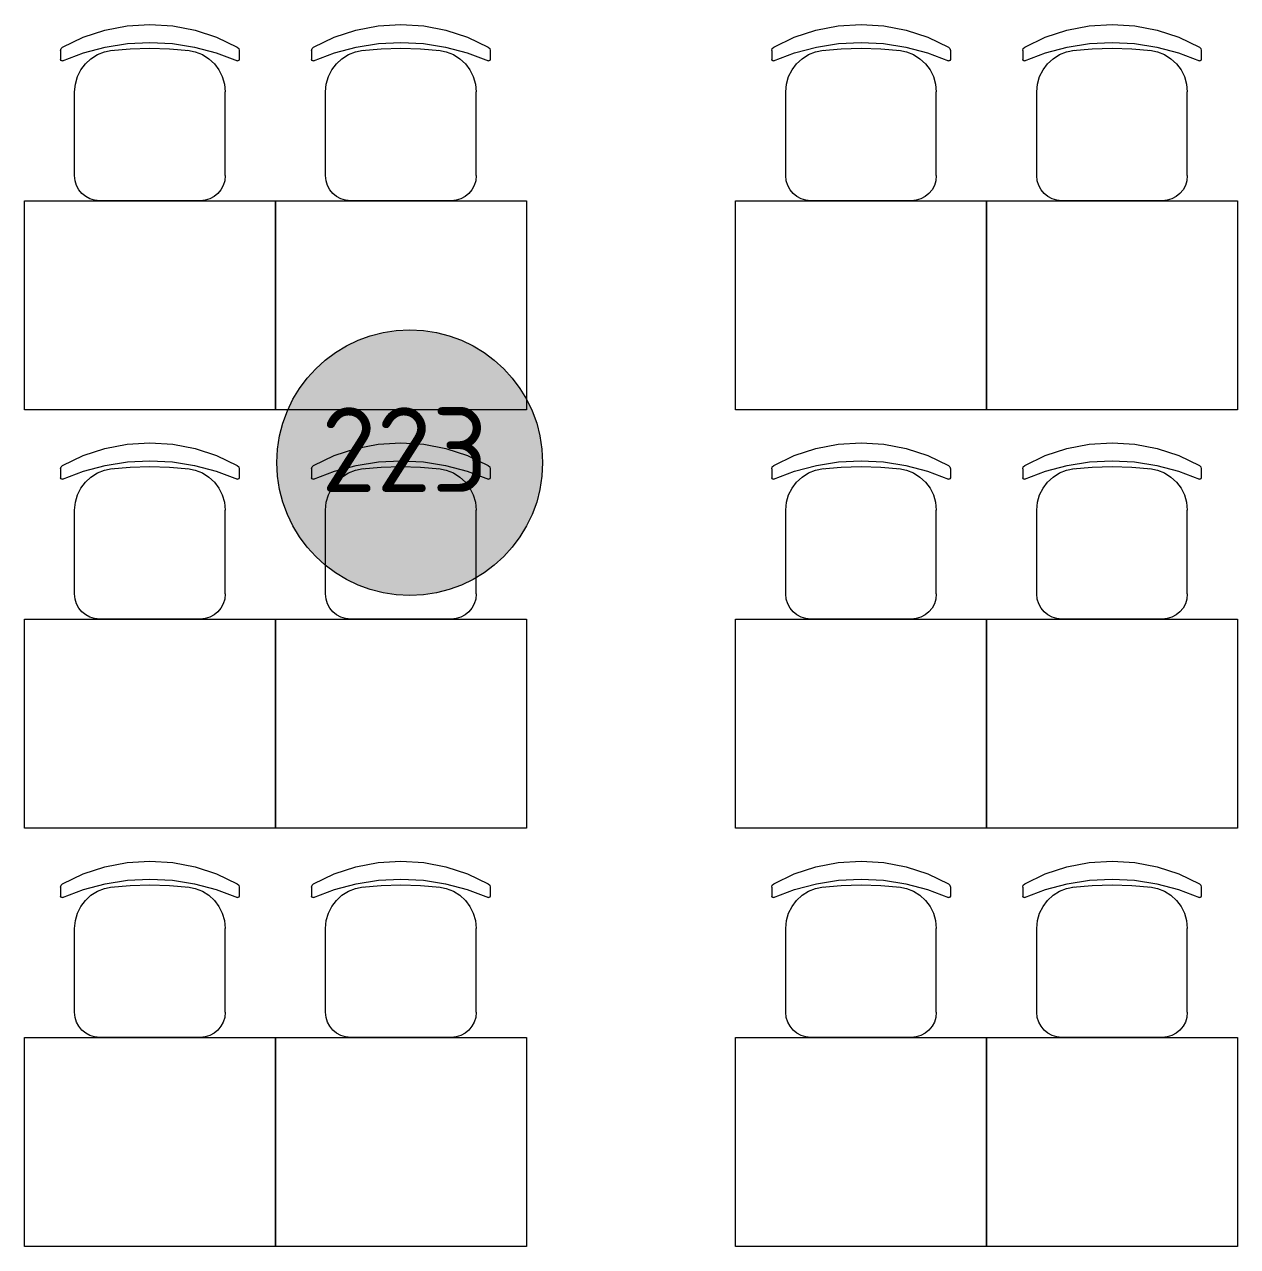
# Model space of a CAD drawing. Header units: millimetres. Extents: x 0 to 1189, y 0 to 841.
# Drawn here: x 817.91 to 846.91, y 429.99 to 459.21 of the extents above; entities that cross this region are included whole.
import ezdxf

# ---------------------------------------------------------------- set-up
doc = ezdxf.new("R2010")
doc.units = ezdxf.units.MM

msp = doc.modelspace()

# ---------------------------------------------------------------- hatches: boundary and pattern name
at = {"true_color": 0xffffff}
h = msp.add_hatch(color=7, dxfattribs=at)
edge = h.paths.add_edge_path()
edge.add_arc((827.123764, 448.731956), 3.176505, 0, 360)

# ---------------------------------------------------------------- linework, layer by layer
at = {"color": 253, "lineweight": 0, "true_color": 0x999999}
for points in [[(818.823251, 458.666471), (819.316424, 458.900191), (819.833128, 459.069222), (820.366894, 459.171878), (820.911254, 459.206472), (821.456036, 459.171878), (821.989756, 459.069222), (822.506225, 458.900191), (822.999257, 458.666471)], [(818.823251, 458.666471), (819.316424, 458.900191), (819.833128, 459.069222), (820.366894, 459.171878), (820.911254, 459.206472), (821.456036, 459.171878), (821.989756, 459.069222), (822.506225, 458.900191), (822.999257, 458.666471)], [(824.82326, 458.666471), (825.316433, 458.900191), (825.833137, 459.069222), (826.366903, 459.171878), (826.911263, 459.206472), (827.456045, 459.171878), (827.989765, 459.069222), (828.506235, 458.900191), (828.999267, 458.666471)], [(824.82326, 458.666471), (825.316433, 458.900191), (825.833137, 459.069222), (826.366903, 459.171878), (826.911263, 459.206472), (827.456045, 459.171878), (827.989765, 459.069222), (828.506235, 458.900191), (828.999267, 458.666471)], [(835.823277, 458.666471), (836.31645, 458.900191), (836.833153, 459.069222), (837.36692, 459.171878), (837.91128, 459.206472), (838.456062, 459.171878), (838.989782, 459.069222), (839.506251, 458.900191), (839.999283, 458.666471)], [(835.823277, 458.666471), (836.31645, 458.900191), (836.833153, 459.069222), (837.36692, 459.171878), (837.91128, 459.206472), (838.456062, 459.171878), (838.989782, 459.069222), (839.506251, 458.900191), (839.999283, 458.666471)], [(841.823286, 458.666471), (842.316459, 458.900191), (842.833163, 459.069222), (843.366929, 459.171878), (843.911289, 459.206472), (844.456071, 459.171878), (844.989791, 459.069222), (845.50626, 458.900191), (845.999292, 458.666471)], [(841.823286, 458.666471), (842.316459, 458.900191), (842.833163, 459.069222), (843.366929, 459.171878), (843.911289, 459.206472), (844.456071, 459.171878), (844.989791, 459.069222), (845.50626, 458.900191), (845.999292, 458.666471)], [(818.819251, 458.338471), (819.323314, 458.528831), (819.842753, 458.665846), (820.373441, 458.748675), (820.911254, 458.776472), (821.449067, 458.748675), (821.979756, 458.665846), (822.499194, 458.528831), (823.003257, 458.338471)], [(818.819251, 458.338471), (819.323314, 458.528831), (819.842753, 458.665846), (820.373441, 458.748675), (820.911254, 458.776472), (821.449067, 458.748675), (821.979756, 458.665846), (822.499194, 458.528831), (823.003257, 458.338471)], [(824.81926, 458.338471), (825.323323, 458.528831), (825.842762, 458.665846), (826.37345, 458.748675), (826.911263, 458.776472), (827.449077, 458.748675), (827.979765, 458.665846), (828.499203, 458.528831), (829.003267, 458.338471)], [(824.81926, 458.338471), (825.323323, 458.528831), (825.842762, 458.665846), (826.37345, 458.748675), (826.911263, 458.776472), (827.449077, 458.748675), (827.979765, 458.665846), (828.499203, 458.528831), (829.003267, 458.338471)], [(835.819277, 458.338471), (836.32334, 458.528831), (836.842779, 458.665846), (837.373467, 458.748675), (837.91128, 458.776472), (838.449093, 458.748675), (838.979782, 458.665846), (839.49922, 458.528831), (840.003283, 458.338471)], [(835.819277, 458.338471), (836.32334, 458.528831), (836.842779, 458.665846), (837.373467, 458.748675), (837.91128, 458.776472), (838.449093, 458.748675), (838.979782, 458.665846), (839.49922, 458.528831), (840.003283, 458.338471)], [(841.819286, 458.338471), (842.323349, 458.528831), (842.842788, 458.665846), (843.373476, 458.748675), (843.911289, 458.776472), (844.449103, 458.748675), (844.979791, 458.665846), (845.499229, 458.528831), (846.003293, 458.338471)], [(841.819286, 458.338471), (842.323349, 458.528831), (842.842788, 458.665846), (843.373476, 458.748675), (843.911289, 458.776472), (844.449103, 458.748675), (844.979791, 458.665846), (845.499229, 458.528831), (846.003293, 458.338471)], [(818.776251, 458.581471), (818.788876, 458.630346), (818.823251, 458.666471)], [(818.776251, 458.581471), (818.788876, 458.630346), (818.823251, 458.666471)], [(818.776251, 458.581471), (818.776251, 458.365471)], [(818.776251, 458.581471), (818.776251, 458.365471)], [(819.111251, 457.59447), (819.128964, 457.782706), (819.180017, 457.959611), (819.261281, 458.121726), (819.369627, 458.265596), (819.501926, 458.387762), (819.655049, 458.484768), (819.825868, 458.553157), (820.011253, 458.589471)], [(819.111251, 457.59447), (819.128964, 457.782706), (819.180017, 457.959611), (819.261281, 458.121726), (819.369627, 458.265596), (819.501926, 458.387762), (819.655049, 458.484768), (819.825868, 458.553157), (820.011253, 458.589471)], [(819.970253, 458.584471), (820.440003, 458.626346), (820.911254, 458.640471), (821.38288, 458.626346), (821.852256, 458.584471)], [(819.970253, 458.584471), (820.440003, 458.626346), (820.911254, 458.640471), (821.38288, 458.626346), (821.852256, 458.584471)], [(821.811256, 458.589471), (821.996641, 458.553157), (822.167459, 458.484768), (822.320582, 458.387762), (822.452882, 458.265596), (822.561227, 458.121726), (822.642491, 457.959611), (822.693544, 457.782706), (822.711257, 457.59447)], [(821.811256, 458.589471), (821.996641, 458.553157), (822.167459, 458.484768), (822.320582, 458.387762), (822.452882, 458.265596), (822.561227, 458.121726), (822.642491, 457.959611), (822.693544, 457.782706), (822.711257, 457.59447)], [(822.999257, 458.666471), (823.033632, 458.630346), (823.046257, 458.581471)], [(822.999257, 458.666471), (823.033632, 458.630346), (823.046257, 458.581471)], [(823.046257, 458.581471), (823.046257, 458.365471)], [(823.046257, 458.581471), (823.046257, 458.365471)], [(824.77626, 458.581471), (824.788885, 458.630346), (824.82326, 458.666471)], [(824.77626, 458.581471), (824.788885, 458.630346), (824.82326, 458.666471)], [(824.77626, 458.581471), (824.77626, 458.365471)], [(824.77626, 458.581471), (824.77626, 458.365471)], [(825.111261, 457.59447), (825.128974, 457.782706), (825.180026, 457.959611), (825.26129, 458.121726), (825.369636, 458.265596), (825.501935, 458.387762), (825.655058, 458.484768), (825.825877, 458.553157), (826.011262, 458.589471)], [(825.111261, 457.59447), (825.128974, 457.782706), (825.180026, 457.959611), (825.26129, 458.121726), (825.369636, 458.265596), (825.501935, 458.387762), (825.655058, 458.484768), (825.825877, 458.553157), (826.011262, 458.589471)], [(825.970262, 458.584471), (826.440013, 458.626346), (826.911263, 458.640471), (827.382889, 458.626346), (827.852265, 458.584471)], [(825.970262, 458.584471), (826.440013, 458.626346), (826.911263, 458.640471), (827.382889, 458.626346), (827.852265, 458.584471)], [(827.811265, 458.589471), (827.99665, 458.553157), (828.167468, 458.484768), (828.320592, 458.387762), (828.452891, 458.265596), (828.561237, 458.121726), (828.6425, 457.959611), (828.693553, 457.782706), (828.711266, 457.59447)], [(827.811265, 458.589471), (827.99665, 458.553157), (828.167468, 458.484768), (828.320592, 458.387762), (828.452891, 458.265596), (828.561237, 458.121726), (828.6425, 457.959611), (828.693553, 457.782706), (828.711266, 457.59447)], [(828.999267, 458.666471), (829.033642, 458.630346), (829.046267, 458.581471)], [(828.999267, 458.666471), (829.033642, 458.630346), (829.046267, 458.581471)], [(829.046267, 458.581471), (829.046267, 458.365471)], [(829.046267, 458.581471), (829.046267, 458.365471)], [(835.776277, 458.581471), (835.788902, 458.630346), (835.823277, 458.666471)], [(835.776277, 458.581471), (835.788902, 458.630346), (835.823277, 458.666471)], [(835.776277, 458.581471), (835.776277, 458.365471)], [(835.776277, 458.581471), (835.776277, 458.365471)], [(836.111277, 457.59447), (836.12899, 457.782706), (836.180043, 457.959611), (836.261307, 458.121726), (836.369653, 458.265596), (836.501952, 458.387762), (836.655075, 458.484768), (836.825894, 458.553157), (837.011279, 458.589471)], [(836.111277, 457.59447), (836.12899, 457.782706), (836.180043, 457.959611), (836.261307, 458.121726), (836.369653, 458.265596), (836.501952, 458.387762), (836.655075, 458.484768), (836.825894, 458.553157), (837.011279, 458.589471)], [(836.970279, 458.584471), (837.440029, 458.626346), (837.91128, 458.640471), (838.382906, 458.626346), (838.852282, 458.584471)], [(836.970279, 458.584471), (837.440029, 458.626346), (837.91128, 458.640471), (838.382906, 458.626346), (838.852282, 458.584471)], [(838.811282, 458.589471), (838.996667, 458.553157), (839.167485, 458.484768), (839.320608, 458.387762), (839.452907, 458.265596), (839.561253, 458.121726), (839.642517, 457.959611), (839.69357, 457.782706), (839.711283, 457.59447)], [(838.811282, 458.589471), (838.996667, 458.553157), (839.167485, 458.484768), (839.320608, 458.387762), (839.452907, 458.265596), (839.561253, 458.121726), (839.642517, 457.959611), (839.69357, 457.782706), (839.711283, 457.59447)], [(839.999283, 458.666471), (840.033658, 458.630346), (840.046283, 458.581471)], [(839.999283, 458.666471), (840.033658, 458.630346), (840.046283, 458.581471)], [(840.046283, 458.581471), (840.046283, 458.365471)], [(840.046283, 458.581471), (840.046283, 458.365471)], [(841.776286, 458.581471), (841.788911, 458.630346), (841.823286, 458.666471)], [(841.776286, 458.581471), (841.788911, 458.630346), (841.823286, 458.666471)], [(841.776286, 458.581471), (841.776286, 458.365471)], [(841.776286, 458.581471), (841.776286, 458.365471)], [(842.111287, 457.59447), (842.128999, 457.782706), (842.180052, 457.959611), (842.261316, 458.121726), (842.369662, 458.265596), (842.501961, 458.387762), (842.655084, 458.484768), (842.825903, 458.553157), (843.011288, 458.589471)], [(842.111287, 457.59447), (842.128999, 457.782706), (842.180052, 457.959611), (842.261316, 458.121726), (842.369662, 458.265596), (842.501961, 458.387762), (842.655084, 458.484768), (842.825903, 458.553157), (843.011288, 458.589471)], [(842.970288, 458.584471), (843.440039, 458.626346), (843.911289, 458.640471), (844.382915, 458.626346), (844.852291, 458.584471)], [(842.970288, 458.584471), (843.440039, 458.626346), (843.911289, 458.640471), (844.382915, 458.626346), (844.852291, 458.584471)], [(844.811291, 458.589471), (844.996676, 458.553157), (845.167494, 458.484768), (845.320618, 458.387762), (845.452917, 458.265596), (845.561263, 458.121726), (845.642526, 457.959611), (845.693579, 457.782706), (845.711292, 457.59447)], [(844.811291, 458.589471), (844.996676, 458.553157), (845.167494, 458.484768), (845.320618, 458.387762), (845.452917, 458.265596), (845.561263, 458.121726), (845.642526, 457.959611), (845.693579, 457.782706), (845.711292, 457.59447)], [(845.999292, 458.666471), (846.033668, 458.630346), (846.046293, 458.581471)], [(845.999292, 458.666471), (846.033668, 458.630346), (846.046293, 458.581471)], [(846.046293, 458.581471), (846.046293, 458.365471)], [(846.046293, 458.581471), (846.046293, 458.365471)], [(818.819251, 458.338471), (818.806251, 458.335471), (818.785251, 458.344096), (818.776251, 458.365471)], [(818.819251, 458.338471), (818.806251, 458.335471), (818.785251, 458.344096), (818.776251, 458.365471)], [(823.046257, 458.365471), (823.037632, 458.344096), (823.016257, 458.335471), (823.003257, 458.338471)], [(823.046257, 458.365471), (823.037632, 458.344096), (823.016257, 458.335471), (823.003257, 458.338471)], [(824.81926, 458.338471), (824.80626, 458.335471), (824.78526, 458.344096), (824.77626, 458.365471)], [(824.81926, 458.338471), (824.80626, 458.335471), (824.78526, 458.344096), (824.77626, 458.365471)], [(829.046267, 458.365471), (829.037642, 458.344096), (829.016267, 458.335471), (829.003267, 458.338471)], [(829.046267, 458.365471), (829.037642, 458.344096), (829.016267, 458.335471), (829.003267, 458.338471)], [(835.819277, 458.338471), (835.806277, 458.335471), (835.785277, 458.344096), (835.776277, 458.365471)], [(835.819277, 458.338471), (835.806277, 458.335471), (835.785277, 458.344096), (835.776277, 458.365471)], [(840.046283, 458.365471), (840.037658, 458.344096), (840.016283, 458.335471), (840.003283, 458.338471)], [(840.046283, 458.365471), (840.037658, 458.344096), (840.016283, 458.335471), (840.003283, 458.338471)], [(841.819286, 458.338471), (841.806286, 458.335471), (841.785286, 458.344096), (841.776286, 458.365471)], [(841.819286, 458.338471), (841.806286, 458.335471), (841.785286, 458.344096), (841.776286, 458.365471)], [(846.046293, 458.365471), (846.037668, 458.344096), (846.016293, 458.335471), (846.003293, 458.338471)], [(846.046293, 458.365471), (846.037668, 458.344096), (846.016293, 458.335471), (846.003293, 458.338471)], [(819.111251, 455.591467), (819.111251, 457.59447)], [(819.111251, 455.591467), (819.111251, 457.59447)], [(822.711257, 455.591467), (822.711257, 457.59447)], [(822.711257, 455.591467), (822.711257, 457.59447)], [(825.111261, 455.591467), (825.111261, 457.59447)], [(825.111261, 455.591467), (825.111261, 457.59447)], [(828.711266, 455.591467), (828.711266, 457.59447)], [(828.711266, 455.591467), (828.711266, 457.59447)], [(836.111277, 455.591467), (836.111277, 457.59447)], [(836.111277, 455.591467), (836.111277, 457.59447)], [(839.711283, 455.591467), (839.711283, 457.59447)], [(839.711283, 455.591467), (839.711283, 457.59447)], [(842.111287, 455.591467), (842.111287, 457.59447)], [(842.111287, 455.591467), (842.111287, 457.59447)], [(845.711292, 455.591467), (845.711292, 457.59447)], [(845.711292, 455.591467), (845.711292, 457.59447)], [(819.711252, 454.991466), (819.590438, 455.003671), (819.477861, 455.038669), (819.375949, 455.094034), (819.287127, 455.167341), (819.21382, 455.256163), (819.158455, 455.358076), (819.123457, 455.470652), (819.111251, 455.591467)], [(819.711252, 454.991466), (819.590438, 455.003671), (819.477861, 455.038669), (819.375949, 455.094034), (819.287127, 455.167341), (819.21382, 455.256163), (819.158455, 455.358076), (819.123457, 455.470652), (819.111251, 455.591467)], [(822.711257, 455.591467), (822.699052, 455.470652), (822.664054, 455.358076), (822.608688, 455.256163), (822.535382, 455.167341), (822.446559, 455.094034), (822.344647, 455.038669), (822.232071, 455.003671), (822.111256, 454.991466)], [(822.711257, 455.591467), (822.699052, 455.470652), (822.664054, 455.358076), (822.608688, 455.256163), (822.535382, 455.167341), (822.446559, 455.094034), (822.344647, 455.038669), (822.232071, 455.003671), (822.111256, 454.991466)], [(825.711262, 454.991466), (825.590447, 455.003671), (825.477871, 455.038669), (825.375958, 455.094034), (825.287136, 455.167341), (825.213829, 455.256163), (825.158464, 455.358076), (825.123466, 455.470652), (825.111261, 455.591467)], [(825.711262, 454.991466), (825.590447, 455.003671), (825.477871, 455.038669), (825.375958, 455.094034), (825.287136, 455.167341), (825.213829, 455.256163), (825.158464, 455.358076), (825.123466, 455.470652), (825.111261, 455.591467)], [(828.711266, 455.591467), (828.699061, 455.470652), (828.664063, 455.358076), (828.608698, 455.256163), (828.535391, 455.167341), (828.446568, 455.094034), (828.344656, 455.038669), (828.23208, 455.003671), (828.111265, 454.991466)], [(828.711266, 455.591467), (828.699061, 455.470652), (828.664063, 455.358076), (828.608698, 455.256163), (828.535391, 455.167341), (828.446568, 455.094034), (828.344656, 455.038669), (828.23208, 455.003671), (828.111265, 454.991466)], [(836.711278, 454.991466), (836.590464, 455.003671), (836.477887, 455.038669), (836.375975, 455.094034), (836.287153, 455.167341), (836.213846, 455.256163), (836.158481, 455.358076), (836.123482, 455.470652), (836.111277, 455.591467)], [(836.711278, 454.991466), (836.590464, 455.003671), (836.477887, 455.038669), (836.375975, 455.094034), (836.287153, 455.167341), (836.213846, 455.256163), (836.158481, 455.358076), (836.123482, 455.470652), (836.111277, 455.591467)], [(839.711283, 455.591467), (839.699078, 455.470652), (839.66408, 455.358076), (839.608714, 455.256163), (839.535408, 455.167341), (839.446585, 455.094034), (839.344673, 455.038669), (839.232097, 455.003671), (839.111282, 454.991466)], [(839.711283, 455.591467), (839.699078, 455.470652), (839.66408, 455.358076), (839.608714, 455.256163), (839.535408, 455.167341), (839.446585, 455.094034), (839.344673, 455.038669), (839.232097, 455.003671), (839.111282, 454.991466)], [(842.711287, 454.991466), (842.590473, 455.003671), (842.477896, 455.038669), (842.375984, 455.094034), (842.287162, 455.167341), (842.213855, 455.256163), (842.15849, 455.358076), (842.123492, 455.470652), (842.111287, 455.591467)], [(842.711287, 454.991466), (842.590473, 455.003671), (842.477896, 455.038669), (842.375984, 455.094034), (842.287162, 455.167341), (842.213855, 455.256163), (842.15849, 455.358076), (842.123492, 455.470652), (842.111287, 455.591467)], [(845.711292, 455.591467), (845.699087, 455.470652), (845.664089, 455.358076), (845.608724, 455.256163), (845.535417, 455.167341), (845.446594, 455.094034), (845.344682, 455.038669), (845.232106, 455.003671), (845.111291, 454.991466)], [(845.711292, 455.591467), (845.699087, 455.470652), (845.664089, 455.358076), (845.608724, 455.256163), (845.535417, 455.167341), (845.446594, 455.094034), (845.344682, 455.038669), (845.232106, 455.003671), (845.111291, 454.991466)], [(817.91225, 454.991466), (823.912259, 454.991466)], [(817.91225, 449.991458), (817.91225, 454.991466)], [(822.112256, 454.991466), (819.711252, 454.991466)], [(822.112256, 454.991466), (819.711252, 454.991466)], [(823.912259, 454.991466), (829.912268, 454.991466)], [(823.912259, 449.991458), (823.912259, 454.991466)], [(823.912259, 454.991466), (823.912259, 449.991458)], [(828.112265, 454.991466), (825.711262, 454.991466)], [(828.112265, 454.991466), (825.711262, 454.991466)], [(829.912268, 454.991466), (829.912268, 449.991458)], [(834.912276, 454.991466), (840.912285, 454.991466)], [(834.912276, 449.991458), (834.912276, 454.991466)], [(839.112282, 454.991466), (836.711278, 454.991466)], [(839.112282, 454.991466), (836.711278, 454.991466)], [(840.912285, 454.991466), (846.912294, 454.991466)], [(840.912285, 449.991458), (840.912285, 454.991466)], [(840.912285, 454.991466), (840.912285, 449.991458)], [(845.112291, 454.991466), (842.711287, 454.991466)], [(845.112291, 454.991466), (842.711287, 454.991466)], [(846.912294, 454.991466), (846.912294, 449.991458)], [(823.912259, 449.991458), (817.91225, 449.991458)], [(829.912268, 449.991458), (823.912259, 449.991458)], [(840.912285, 449.991458), (834.912276, 449.991458)], [(846.912294, 449.991458), (840.912285, 449.991458)], [(818.823251, 448.666456), (819.316424, 448.900175), (819.833128, 449.069207), (820.366894, 449.171863), (820.911254, 449.206457), (821.456036, 449.171863), (821.989756, 449.069207), (822.506225, 448.900175), (822.999257, 448.666456)], [(818.823251, 448.666456), (819.316424, 448.900175), (819.833128, 449.069207), (820.366894, 449.171863), (820.911254, 449.206457), (821.456036, 449.171863), (821.989756, 449.069207), (822.506225, 448.900175), (822.999257, 448.666456)], [(824.82326, 448.666456), (825.316433, 448.900175), (825.833137, 449.069207), (826.366903, 449.171863), (826.911263, 449.206457), (827.456045, 449.171863), (827.989765, 449.069207), (828.506235, 448.900175), (828.999267, 448.666456)], [(824.82326, 448.666456), (825.316433, 448.900175), (825.833137, 449.069207), (826.366903, 449.171863), (826.911263, 449.206457), (827.456045, 449.171863), (827.989765, 449.069207), (828.506235, 448.900175), (828.999267, 448.666456)], [(835.823277, 448.666456), (836.31645, 448.900175), (836.833153, 449.069207), (837.36692, 449.171863), (837.91128, 449.206457), (838.456062, 449.171863), (838.989782, 449.069207), (839.506251, 448.900175), (839.999283, 448.666456)], [(835.823277, 448.666456), (836.31645, 448.900175), (836.833153, 449.069207), (837.36692, 449.171863), (837.91128, 449.206457), (838.456062, 449.171863), (838.989782, 449.069207), (839.506251, 448.900175), (839.999283, 448.666456)], [(841.823286, 448.666456), (842.316459, 448.900175), (842.833163, 449.069207), (843.366929, 449.171863), (843.911289, 449.206457), (844.456071, 449.171863), (844.989791, 449.069207), (845.50626, 448.900175), (845.999292, 448.666456)], [(841.823286, 448.666456), (842.316459, 448.900175), (842.833163, 449.069207), (843.366929, 449.171863), (843.911289, 449.206457), (844.456071, 449.171863), (844.989791, 449.069207), (845.50626, 448.900175), (845.999292, 448.666456)], [(818.819251, 448.338456), (819.323314, 448.528815), (819.842753, 448.665831), (820.373441, 448.748659), (820.911254, 448.776456), (821.449067, 448.748659), (821.979756, 448.665831), (822.499194, 448.528815), (823.003257, 448.338456)], [(818.819251, 448.338456), (819.323314, 448.528815), (819.842753, 448.665831), (820.373441, 448.748659), (820.911254, 448.776456), (821.449067, 448.748659), (821.979756, 448.665831), (822.499194, 448.528815), (823.003257, 448.338456)], [(824.81926, 448.338456), (825.323323, 448.528815), (825.842762, 448.665831), (826.37345, 448.748659), (826.911263, 448.776456), (827.449077, 448.748659), (827.979765, 448.665831), (828.499203, 448.528815), (829.003267, 448.338456)], [(824.81926, 448.338456), (825.323323, 448.528815), (825.842762, 448.665831), (826.37345, 448.748659), (826.911263, 448.776456), (827.449077, 448.748659), (827.979765, 448.665831), (828.499203, 448.528815), (829.003267, 448.338456)], [(835.819277, 448.338456), (836.32334, 448.528815), (836.842779, 448.665831), (837.373467, 448.748659), (837.91128, 448.776456), (838.449093, 448.748659), (838.979782, 448.665831), (839.49922, 448.528815), (840.003283, 448.338456)], [(835.819277, 448.338456), (836.32334, 448.528815), (836.842779, 448.665831), (837.373467, 448.748659), (837.91128, 448.776456), (838.449093, 448.748659), (838.979782, 448.665831), (839.49922, 448.528815), (840.003283, 448.338456)], [(841.819286, 448.338456), (842.323349, 448.528815), (842.842788, 448.665831), (843.373476, 448.748659), (843.911289, 448.776456), (844.449103, 448.748659), (844.979791, 448.665831), (845.499229, 448.528815), (846.003293, 448.338456)], [(841.819286, 448.338456), (842.323349, 448.528815), (842.842788, 448.665831), (843.373476, 448.748659), (843.911289, 448.776456), (844.449103, 448.748659), (844.979791, 448.665831), (845.499229, 448.528815), (846.003293, 448.338456)], [(818.776251, 448.581456), (818.788876, 448.630331), (818.823251, 448.666456)], [(818.776251, 448.581456), (818.788876, 448.630331), (818.823251, 448.666456)], [(818.776251, 448.581456), (818.776251, 448.365456)], [(818.776251, 448.581456), (818.776251, 448.365456)], [(819.111251, 447.594455), (819.128964, 447.782691), (819.180017, 447.959596), (819.261281, 448.121711), (819.369627, 448.265581), (819.501926, 448.387747), (819.655049, 448.484753), (819.825868, 448.553142), (820.011253, 448.589456)], [(819.111251, 447.594455), (819.128964, 447.782691), (819.180017, 447.959596), (819.261281, 448.121711), (819.369627, 448.265581), (819.501926, 448.387747), (819.655049, 448.484753), (819.825868, 448.553142), (820.011253, 448.589456)], [(819.970253, 448.584456), (820.440003, 448.626331), (820.911254, 448.640456), (821.38288, 448.626331), (821.852256, 448.584456)], [(819.970253, 448.584456), (820.440003, 448.626331), (820.911254, 448.640456), (821.38288, 448.626331), (821.852256, 448.584456)], [(821.811256, 448.589456), (821.996641, 448.553142), (822.167459, 448.484753), (822.320582, 448.387747), (822.452882, 448.265581), (822.561227, 448.121711), (822.642491, 447.959596), (822.693544, 447.782691), (822.711257, 447.594455)], [(821.811256, 448.589456), (821.996641, 448.553142), (822.167459, 448.484753), (822.320582, 448.387747), (822.452882, 448.265581), (822.561227, 448.121711), (822.642491, 447.959596), (822.693544, 447.782691), (822.711257, 447.594455)], [(822.999257, 448.666456), (823.033632, 448.630331), (823.046257, 448.581456)], [(822.999257, 448.666456), (823.033632, 448.630331), (823.046257, 448.581456)], [(823.046257, 448.581456), (823.046257, 448.365456)], [(823.046257, 448.581456), (823.046257, 448.365456)], [(824.77626, 448.581456), (824.788885, 448.630331), (824.82326, 448.666456)], [(824.77626, 448.581456), (824.788885, 448.630331), (824.82326, 448.666456)], [(824.77626, 448.581456), (824.77626, 448.365456)], [(824.77626, 448.581456), (824.77626, 448.365456)], [(825.111261, 447.594455), (825.128974, 447.782691), (825.180026, 447.959596), (825.26129, 448.121711), (825.369636, 448.265581), (825.501935, 448.387747), (825.655058, 448.484753), (825.825877, 448.553142), (826.011262, 448.589456)], [(825.111261, 447.594455), (825.128974, 447.782691), (825.180026, 447.959596), (825.26129, 448.121711), (825.369636, 448.265581), (825.501935, 448.387747), (825.655058, 448.484753), (825.825877, 448.553142), (826.011262, 448.589456)], [(825.970262, 448.584456), (826.440013, 448.626331), (826.911263, 448.640456), (827.382889, 448.626331), (827.852265, 448.584456)], [(825.970262, 448.584456), (826.440013, 448.626331), (826.911263, 448.640456), (827.382889, 448.626331), (827.852265, 448.584456)], [(827.811265, 448.589456), (827.99665, 448.553142), (828.167468, 448.484753), (828.320592, 448.387747), (828.452891, 448.265581), (828.561237, 448.121711), (828.6425, 447.959596), (828.693553, 447.782691), (828.711266, 447.594455)], [(827.811265, 448.589456), (827.99665, 448.553142), (828.167468, 448.484753), (828.320592, 448.387747), (828.452891, 448.265581), (828.561237, 448.121711), (828.6425, 447.959596), (828.693553, 447.782691), (828.711266, 447.594455)], [(828.999267, 448.666456), (829.033642, 448.630331), (829.046267, 448.581456)], [(828.999267, 448.666456), (829.033642, 448.630331), (829.046267, 448.581456)], [(829.046267, 448.581456), (829.046267, 448.365456)], [(829.046267, 448.581456), (829.046267, 448.365456)], [(835.776277, 448.581456), (835.788902, 448.630331), (835.823277, 448.666456)], [(835.776277, 448.581456), (835.788902, 448.630331), (835.823277, 448.666456)], [(835.776277, 448.581456), (835.776277, 448.365456)], [(835.776277, 448.581456), (835.776277, 448.365456)], [(836.111277, 447.594455), (836.12899, 447.782691), (836.180043, 447.959596), (836.261307, 448.121711), (836.369653, 448.265581), (836.501952, 448.387747), (836.655075, 448.484753), (836.825894, 448.553142), (837.011279, 448.589456)], [(836.111277, 447.594455), (836.12899, 447.782691), (836.180043, 447.959596), (836.261307, 448.121711), (836.369653, 448.265581), (836.501952, 448.387747), (836.655075, 448.484753), (836.825894, 448.553142), (837.011279, 448.589456)], [(836.970279, 448.584456), (837.440029, 448.626331), (837.91128, 448.640456), (838.382906, 448.626331), (838.852282, 448.584456)], [(836.970279, 448.584456), (837.440029, 448.626331), (837.91128, 448.640456), (838.382906, 448.626331), (838.852282, 448.584456)], [(838.811282, 448.589456), (838.996667, 448.553142), (839.167485, 448.484753), (839.320608, 448.387747), (839.452907, 448.265581), (839.561253, 448.121711), (839.642517, 447.959596), (839.69357, 447.782691), (839.711283, 447.594455)], [(838.811282, 448.589456), (838.996667, 448.553142), (839.167485, 448.484753), (839.320608, 448.387747), (839.452907, 448.265581), (839.561253, 448.121711), (839.642517, 447.959596), (839.69357, 447.782691), (839.711283, 447.594455)], [(839.999283, 448.666456), (840.033658, 448.630331), (840.046283, 448.581456)], [(839.999283, 448.666456), (840.033658, 448.630331), (840.046283, 448.581456)], [(840.046283, 448.581456), (840.046283, 448.365456)], [(840.046283, 448.581456), (840.046283, 448.365456)], [(841.776286, 448.581456), (841.788911, 448.630331), (841.823286, 448.666456)], [(841.776286, 448.581456), (841.788911, 448.630331), (841.823286, 448.666456)], [(841.776286, 448.581456), (841.776286, 448.365456)], [(841.776286, 448.581456), (841.776286, 448.365456)], [(842.111287, 447.594455), (842.128999, 447.782691), (842.180052, 447.959596), (842.261316, 448.121711), (842.369662, 448.265581), (842.501961, 448.387747), (842.655084, 448.484753), (842.825903, 448.553142), (843.011288, 448.589456)], [(842.111287, 447.594455), (842.128999, 447.782691), (842.180052, 447.959596), (842.261316, 448.121711), (842.369662, 448.265581), (842.501961, 448.387747), (842.655084, 448.484753), (842.825903, 448.553142), (843.011288, 448.589456)], [(842.970288, 448.584456), (843.440039, 448.626331), (843.911289, 448.640456), (844.382915, 448.626331), (844.852291, 448.584456)], [(842.970288, 448.584456), (843.440039, 448.626331), (843.911289, 448.640456), (844.382915, 448.626331), (844.852291, 448.584456)], [(844.811291, 448.589456), (844.996676, 448.553142), (845.167494, 448.484753), (845.320618, 448.387747), (845.452917, 448.265581), (845.561263, 448.121711), (845.642526, 447.959596), (845.693579, 447.782691), (845.711292, 447.594455)], [(844.811291, 448.589456), (844.996676, 448.553142), (845.167494, 448.484753), (845.320618, 448.387747), (845.452917, 448.265581), (845.561263, 448.121711), (845.642526, 447.959596), (845.693579, 447.782691), (845.711292, 447.594455)], [(845.999292, 448.666456), (846.033668, 448.630331), (846.046293, 448.581456)], [(845.999292, 448.666456), (846.033668, 448.630331), (846.046293, 448.581456)], [(846.046293, 448.581456), (846.046293, 448.365456)], [(846.046293, 448.581456), (846.046293, 448.365456)], [(818.819251, 448.338456), (818.806251, 448.335456), (818.785251, 448.344081), (818.776251, 448.365456)], [(818.819251, 448.338456), (818.806251, 448.335456), (818.785251, 448.344081), (818.776251, 448.365456)], [(823.046257, 448.365456), (823.037632, 448.344081), (823.016257, 448.335456), (823.003257, 448.338456)], [(823.046257, 448.365456), (823.037632, 448.344081), (823.016257, 448.335456), (823.003257, 448.338456)], [(824.81926, 448.338456), (824.80626, 448.335456), (824.78526, 448.344081), (824.77626, 448.365456)], [(824.81926, 448.338456), (824.80626, 448.335456), (824.78526, 448.344081), (824.77626, 448.365456)], [(829.046267, 448.365456), (829.037642, 448.344081), (829.016267, 448.335456), (829.003267, 448.338456)], [(829.046267, 448.365456), (829.037642, 448.344081), (829.016267, 448.335456), (829.003267, 448.338456)], [(835.819277, 448.338456), (835.806277, 448.335456), (835.785277, 448.344081), (835.776277, 448.365456)], [(835.819277, 448.338456), (835.806277, 448.335456), (835.785277, 448.344081), (835.776277, 448.365456)], [(840.046283, 448.365456), (840.037658, 448.344081), (840.016283, 448.335456), (840.003283, 448.338456)], [(840.046283, 448.365456), (840.037658, 448.344081), (840.016283, 448.335456), (840.003283, 448.338456)], [(841.819286, 448.338456), (841.806286, 448.335456), (841.785286, 448.344081), (841.776286, 448.365456)], [(841.819286, 448.338456), (841.806286, 448.335456), (841.785286, 448.344081), (841.776286, 448.365456)], [(846.046293, 448.365456), (846.037668, 448.344081), (846.016293, 448.335456), (846.003293, 448.338456)], [(846.046293, 448.365456), (846.037668, 448.344081), (846.016293, 448.335456), (846.003293, 448.338456)], [(819.111251, 445.591451), (819.111251, 447.594455)], [(819.111251, 445.591451), (819.111251, 447.594455)], [(822.711257, 445.591451), (822.711257, 447.594455)], [(822.711257, 445.591451), (822.711257, 447.594455)], [(825.111261, 445.591451), (825.111261, 447.594455)], [(825.111261, 445.591451), (825.111261, 447.594455)], [(828.711266, 445.591451), (828.711266, 447.594455)], [(828.711266, 445.591451), (828.711266, 447.594455)], [(836.111277, 445.591451), (836.111277, 447.594455)], [(836.111277, 445.591451), (836.111277, 447.594455)], [(839.711283, 445.591451), (839.711283, 447.594455)], [(839.711283, 445.591451), (839.711283, 447.594455)], [(842.111287, 445.591451), (842.111287, 447.594455)], [(842.111287, 445.591451), (842.111287, 447.594455)], [(845.711292, 445.591451), (845.711292, 447.594455)], [(845.711292, 445.591451), (845.711292, 447.594455)], [(819.711252, 444.991451), (819.590438, 445.003656), (819.477861, 445.038654), (819.375949, 445.094019), (819.287127, 445.167326), (819.21382, 445.256148), (819.158455, 445.35806), (819.123457, 445.470637), (819.111251, 445.591451)], [(819.711252, 444.991451), (819.590438, 445.003656), (819.477861, 445.038654), (819.375949, 445.094019), (819.287127, 445.167326), (819.21382, 445.256148), (819.158455, 445.35806), (819.123457, 445.470637), (819.111251, 445.591451)], [(822.711257, 445.591451), (822.699052, 445.470637), (822.664054, 445.35806), (822.608688, 445.256148), (822.535382, 445.167326), (822.446559, 445.094019), (822.344647, 445.038654), (822.232071, 445.003656), (822.111256, 444.991451)], [(822.711257, 445.591451), (822.699052, 445.470637), (822.664054, 445.35806), (822.608688, 445.256148), (822.535382, 445.167326), (822.446559, 445.094019), (822.344647, 445.038654), (822.232071, 445.003656), (822.111256, 444.991451)], [(825.711262, 444.991451), (825.590447, 445.003656), (825.477871, 445.038654), (825.375958, 445.094019), (825.287136, 445.167326), (825.213829, 445.256148), (825.158464, 445.35806), (825.123466, 445.470637), (825.111261, 445.591451)], [(825.711262, 444.991451), (825.590447, 445.003656), (825.477871, 445.038654), (825.375958, 445.094019), (825.287136, 445.167326), (825.213829, 445.256148), (825.158464, 445.35806), (825.123466, 445.470637), (825.111261, 445.591451)], [(828.711266, 445.591451), (828.699061, 445.470637), (828.664063, 445.35806), (828.608698, 445.256148), (828.535391, 445.167326), (828.446568, 445.094019), (828.344656, 445.038654), (828.23208, 445.003656), (828.111265, 444.991451)], [(828.711266, 445.591451), (828.699061, 445.470637), (828.664063, 445.35806), (828.608698, 445.256148), (828.535391, 445.167326), (828.446568, 445.094019), (828.344656, 445.038654), (828.23208, 445.003656), (828.111265, 444.991451)], [(836.711278, 444.991451), (836.590464, 445.003656), (836.477887, 445.038654), (836.375975, 445.094019), (836.287153, 445.167326), (836.213846, 445.256148), (836.158481, 445.35806), (836.123482, 445.470637), (836.111277, 445.591451)], [(836.711278, 444.991451), (836.590464, 445.003656), (836.477887, 445.038654), (836.375975, 445.094019), (836.287153, 445.167326), (836.213846, 445.256148), (836.158481, 445.35806), (836.123482, 445.470637), (836.111277, 445.591451)], [(839.711283, 445.591451), (839.699078, 445.470637), (839.66408, 445.35806), (839.608714, 445.256148), (839.535408, 445.167326), (839.446585, 445.094019), (839.344673, 445.038654), (839.232097, 445.003656), (839.111282, 444.991451)], [(839.711283, 445.591451), (839.699078, 445.470637), (839.66408, 445.35806), (839.608714, 445.256148), (839.535408, 445.167326), (839.446585, 445.094019), (839.344673, 445.038654), (839.232097, 445.003656), (839.111282, 444.991451)], [(842.711287, 444.991451), (842.590473, 445.003656), (842.477896, 445.038654), (842.375984, 445.094019), (842.287162, 445.167326), (842.213855, 445.256148), (842.15849, 445.35806), (842.123492, 445.470637), (842.111287, 445.591451)], [(842.711287, 444.991451), (842.590473, 445.003656), (842.477896, 445.038654), (842.375984, 445.094019), (842.287162, 445.167326), (842.213855, 445.256148), (842.15849, 445.35806), (842.123492, 445.470637), (842.111287, 445.591451)], [(845.711292, 445.591451), (845.699087, 445.470637), (845.664089, 445.35806), (845.608724, 445.256148), (845.535417, 445.167326), (845.446594, 445.094019), (845.344682, 445.038654), (845.232106, 445.003656), (845.111291, 444.991451)], [(845.711292, 445.591451), (845.699087, 445.470637), (845.664089, 445.35806), (845.608724, 445.256148), (845.535417, 445.167326), (845.446594, 445.094019), (845.344682, 445.038654), (845.232106, 445.003656), (845.111291, 444.991451)], [(817.91225, 444.991451), (823.912259, 444.991451)], [(817.91225, 439.991443), (817.91225, 444.991451)], [(822.112256, 444.991451), (819.711252, 444.991451)], [(822.112256, 444.991451), (819.711252, 444.991451)], [(823.912259, 444.991451), (829.912268, 444.991451)], [(823.912259, 439.991443), (823.912259, 444.991451)], [(823.912259, 444.991451), (823.912259, 439.991443)], [(828.112265, 444.991451), (825.711262, 444.991451)], [(828.112265, 444.991451), (825.711262, 444.991451)], [(829.912268, 444.991451), (829.912268, 439.991443)], [(834.912276, 444.991451), (840.912285, 444.991451)], [(834.912276, 439.991443), (834.912276, 444.991451)], [(839.112282, 444.991451), (836.711278, 444.991451)], [(839.112282, 444.991451), (836.711278, 444.991451)], [(840.912285, 444.991451), (846.912294, 444.991451)], [(840.912285, 439.991443), (840.912285, 444.991451)], [(840.912285, 444.991451), (840.912285, 439.991443)], [(845.112291, 444.991451), (842.711287, 444.991451)], [(845.112291, 444.991451), (842.711287, 444.991451)], [(846.912294, 444.991451), (846.912294, 439.991443)], [(823.912259, 439.991443), (817.91225, 439.991443)], [(829.912268, 439.991443), (823.912259, 439.991443)], [(840.912285, 439.991443), (834.912276, 439.991443)], [(846.912294, 439.991443), (840.912285, 439.991443)], [(818.823251, 438.666441), (819.316424, 438.90016), (819.833128, 439.069191), (820.366894, 439.171848), (820.911254, 439.206442), (821.456036, 439.171848), (821.989756, 439.069191), (822.506225, 438.90016), (822.999257, 438.666441)], [(818.823251, 438.666441), (819.316424, 438.90016), (819.833128, 439.069191), (820.366894, 439.171848), (820.911254, 439.206442), (821.456036, 439.171848), (821.989756, 439.069191), (822.506225, 438.90016), (822.999257, 438.666441)], [(824.82326, 438.666441), (825.316433, 438.90016), (825.833137, 439.069191), (826.366903, 439.171848), (826.911263, 439.206442), (827.456045, 439.171848), (827.989765, 439.069191), (828.506235, 438.90016), (828.999267, 438.666441)], [(824.82326, 438.666441), (825.316433, 438.90016), (825.833137, 439.069191), (826.366903, 439.171848), (826.911263, 439.206442), (827.456045, 439.171848), (827.989765, 439.069191), (828.506235, 438.90016), (828.999267, 438.666441)], [(835.823277, 438.666441), (836.31645, 438.90016), (836.833153, 439.069191), (837.36692, 439.171848), (837.91128, 439.206442), (838.456062, 439.171848), (838.989782, 439.069191), (839.506251, 438.90016), (839.999283, 438.666441)], [(835.823277, 438.666441), (836.31645, 438.90016), (836.833153, 439.069191), (837.36692, 439.171848), (837.91128, 439.206442), (838.456062, 439.171848), (838.989782, 439.069191), (839.506251, 438.90016), (839.999283, 438.666441)], [(841.823286, 438.666441), (842.316459, 438.90016), (842.833163, 439.069191), (843.366929, 439.171848), (843.911289, 439.206442), (844.456071, 439.171848), (844.989791, 439.069191), (845.50626, 438.90016), (845.999292, 438.666441)], [(841.823286, 438.666441), (842.316459, 438.90016), (842.833163, 439.069191), (843.366929, 439.171848), (843.911289, 439.206442), (844.456071, 439.171848), (844.989791, 439.069191), (845.50626, 438.90016), (845.999292, 438.666441)], [(818.776251, 438.581441), (818.788876, 438.630316), (818.823251, 438.666441)], [(818.776251, 438.581441), (818.788876, 438.630316), (818.823251, 438.666441)], [(818.776251, 438.581441), (818.776251, 438.36544)], [(818.776251, 438.581441), (818.776251, 438.36544)], [(818.819251, 438.33844), (819.323314, 438.5288), (819.842753, 438.665816), (820.373441, 438.748644), (820.911254, 438.776441), (821.449067, 438.748644), (821.979756, 438.665816), (822.499194, 438.5288), (823.003257, 438.33844)], [(818.819251, 438.33844), (819.323314, 438.5288), (819.842753, 438.665816), (820.373441, 438.748644), (820.911254, 438.776441), (821.449067, 438.748644), (821.979756, 438.665816), (822.499194, 438.5288), (823.003257, 438.33844)], [(819.111251, 437.594439), (819.128964, 437.782676), (819.180017, 437.95958), (819.261281, 438.121696), (819.369627, 438.265565), (819.501926, 438.387731), (819.655049, 438.484737), (819.825868, 438.553126), (820.011253, 438.589441)], [(819.111251, 437.594439), (819.128964, 437.782676), (819.180017, 437.95958), (819.261281, 438.121696), (819.369627, 438.265565), (819.501926, 438.387731), (819.655049, 438.484737), (819.825868, 438.553126), (820.011253, 438.589441)], [(819.970253, 438.584441), (820.440003, 438.626316), (820.911254, 438.640441), (821.38288, 438.626316), (821.852256, 438.584441)], [(819.970253, 438.584441), (820.440003, 438.626316), (820.911254, 438.640441), (821.38288, 438.626316), (821.852256, 438.584441)], [(821.811256, 438.589441), (821.996641, 438.553126), (822.167459, 438.484737), (822.320582, 438.387731), (822.452882, 438.265565), (822.561227, 438.121696), (822.642491, 437.95958), (822.693544, 437.782676), (822.711257, 437.594439)], [(821.811256, 438.589441), (821.996641, 438.553126), (822.167459, 438.484737), (822.320582, 438.387731), (822.452882, 438.265565), (822.561227, 438.121696), (822.642491, 437.95958), (822.693544, 437.782676), (822.711257, 437.594439)], [(822.999257, 438.666441), (823.033632, 438.630316), (823.046257, 438.581441)], [(822.999257, 438.666441), (823.033632, 438.630316), (823.046257, 438.581441)], [(823.046257, 438.581441), (823.046257, 438.36544)], [(823.046257, 438.581441), (823.046257, 438.36544)], [(824.77626, 438.581441), (824.788885, 438.630316), (824.82326, 438.666441)], [(824.77626, 438.581441), (824.788885, 438.630316), (824.82326, 438.666441)], [(824.77626, 438.581441), (824.77626, 438.36544)], [(824.77626, 438.581441), (824.77626, 438.36544)], [(824.81926, 438.33844), (825.323323, 438.5288), (825.842762, 438.665816), (826.37345, 438.748644), (826.911263, 438.776441), (827.449077, 438.748644), (827.979765, 438.665816), (828.499203, 438.5288), (829.003267, 438.33844)], [(824.81926, 438.33844), (825.323323, 438.5288), (825.842762, 438.665816), (826.37345, 438.748644), (826.911263, 438.776441), (827.449077, 438.748644), (827.979765, 438.665816), (828.499203, 438.5288), (829.003267, 438.33844)], [(825.111261, 437.594439), (825.128974, 437.782676), (825.180026, 437.95958), (825.26129, 438.121696), (825.369636, 438.265565), (825.501935, 438.387731), (825.655058, 438.484737), (825.825877, 438.553126), (826.011262, 438.589441)], [(825.111261, 437.594439), (825.128974, 437.782676), (825.180026, 437.95958), (825.26129, 438.121696), (825.369636, 438.265565), (825.501935, 438.387731), (825.655058, 438.484737), (825.825877, 438.553126), (826.011262, 438.589441)], [(825.970262, 438.584441), (826.440013, 438.626316), (826.911263, 438.640441), (827.382889, 438.626316), (827.852265, 438.584441)], [(825.970262, 438.584441), (826.440013, 438.626316), (826.911263, 438.640441), (827.382889, 438.626316), (827.852265, 438.584441)], [(827.811265, 438.589441), (827.99665, 438.553126), (828.167468, 438.484737), (828.320592, 438.387731), (828.452891, 438.265565), (828.561237, 438.121696), (828.6425, 437.95958), (828.693553, 437.782676), (828.711266, 437.594439)], [(827.811265, 438.589441), (827.99665, 438.553126), (828.167468, 438.484737), (828.320592, 438.387731), (828.452891, 438.265565), (828.561237, 438.121696), (828.6425, 437.95958), (828.693553, 437.782676), (828.711266, 437.594439)], [(828.999267, 438.666441), (829.033642, 438.630316), (829.046267, 438.581441)], [(828.999267, 438.666441), (829.033642, 438.630316), (829.046267, 438.581441)], [(829.046267, 438.581441), (829.046267, 438.36544)], [(829.046267, 438.581441), (829.046267, 438.36544)], [(835.776277, 438.581441), (835.788902, 438.630316), (835.823277, 438.666441)], [(835.776277, 438.581441), (835.788902, 438.630316), (835.823277, 438.666441)], [(835.776277, 438.581441), (835.776277, 438.36544)], [(835.776277, 438.581441), (835.776277, 438.36544)], [(835.819277, 438.33844), (836.32334, 438.5288), (836.842779, 438.665816), (837.373467, 438.748644), (837.91128, 438.776441), (838.449093, 438.748644), (838.979782, 438.665816), (839.49922, 438.5288), (840.003283, 438.33844)], [(835.819277, 438.33844), (836.32334, 438.5288), (836.842779, 438.665816), (837.373467, 438.748644), (837.91128, 438.776441), (838.449093, 438.748644), (838.979782, 438.665816), (839.49922, 438.5288), (840.003283, 438.33844)], [(836.111277, 437.594439), (836.12899, 437.782676), (836.180043, 437.95958), (836.261307, 438.121696), (836.369653, 438.265565), (836.501952, 438.387731), (836.655075, 438.484737), (836.825894, 438.553126), (837.011279, 438.589441)], [(836.111277, 437.594439), (836.12899, 437.782676), (836.180043, 437.95958), (836.261307, 438.121696), (836.369653, 438.265565), (836.501952, 438.387731), (836.655075, 438.484737), (836.825894, 438.553126), (837.011279, 438.589441)], [(836.970279, 438.584441), (837.440029, 438.626316), (837.91128, 438.640441), (838.382906, 438.626316), (838.852282, 438.584441)], [(836.970279, 438.584441), (837.440029, 438.626316), (837.91128, 438.640441), (838.382906, 438.626316), (838.852282, 438.584441)], [(838.811282, 438.589441), (838.996667, 438.553126), (839.167485, 438.484737), (839.320608, 438.387731), (839.452907, 438.265565), (839.561253, 438.121696), (839.642517, 437.95958), (839.69357, 437.782676), (839.711283, 437.594439)], [(838.811282, 438.589441), (838.996667, 438.553126), (839.167485, 438.484737), (839.320608, 438.387731), (839.452907, 438.265565), (839.561253, 438.121696), (839.642517, 437.95958), (839.69357, 437.782676), (839.711283, 437.594439)], [(839.999283, 438.666441), (840.033658, 438.630316), (840.046283, 438.581441)], [(839.999283, 438.666441), (840.033658, 438.630316), (840.046283, 438.581441)], [(840.046283, 438.581441), (840.046283, 438.36544)], [(840.046283, 438.581441), (840.046283, 438.36544)], [(841.776286, 438.581441), (841.788911, 438.630316), (841.823286, 438.666441)], [(841.776286, 438.581441), (841.788911, 438.630316), (841.823286, 438.666441)], [(841.776286, 438.581441), (841.776286, 438.36544)], [(841.776286, 438.581441), (841.776286, 438.36544)], [(841.819286, 438.33844), (842.323349, 438.5288), (842.842788, 438.665816), (843.373476, 438.748644), (843.911289, 438.776441), (844.449103, 438.748644), (844.979791, 438.665816), (845.499229, 438.5288), (846.003293, 438.33844)], [(841.819286, 438.33844), (842.323349, 438.5288), (842.842788, 438.665816), (843.373476, 438.748644), (843.911289, 438.776441), (844.449103, 438.748644), (844.979791, 438.665816), (845.499229, 438.5288), (846.003293, 438.33844)], [(842.111287, 437.594439), (842.128999, 437.782676), (842.180052, 437.95958), (842.261316, 438.121696), (842.369662, 438.265565), (842.501961, 438.387731), (842.655084, 438.484737), (842.825903, 438.553126), (843.011288, 438.589441)], [(842.111287, 437.594439), (842.128999, 437.782676), (842.180052, 437.95958), (842.261316, 438.121696), (842.369662, 438.265565), (842.501961, 438.387731), (842.655084, 438.484737), (842.825903, 438.553126), (843.011288, 438.589441)], [(842.970288, 438.584441), (843.440039, 438.626316), (843.911289, 438.640441), (844.382915, 438.626316), (844.852291, 438.584441)], [(842.970288, 438.584441), (843.440039, 438.626316), (843.911289, 438.640441), (844.382915, 438.626316), (844.852291, 438.584441)], [(844.811291, 438.589441), (844.996676, 438.553126), (845.167494, 438.484737), (845.320618, 438.387731), (845.452917, 438.265565), (845.561263, 438.121696), (845.642526, 437.95958), (845.693579, 437.782676), (845.711292, 437.594439)], [(844.811291, 438.589441), (844.996676, 438.553126), (845.167494, 438.484737), (845.320618, 438.387731), (845.452917, 438.265565), (845.561263, 438.121696), (845.642526, 437.95958), (845.693579, 437.782676), (845.711292, 437.594439)], [(845.999292, 438.666441), (846.033668, 438.630316), (846.046293, 438.581441)], [(845.999292, 438.666441), (846.033668, 438.630316), (846.046293, 438.581441)], [(846.046293, 438.581441), (846.046293, 438.36544)], [(846.046293, 438.581441), (846.046293, 438.36544)], [(818.819251, 438.33844), (818.806251, 438.33544), (818.785251, 438.344065), (818.776251, 438.36544)], [(818.819251, 438.33844), (818.806251, 438.33544), (818.785251, 438.344065), (818.776251, 438.36544)], [(823.046257, 438.36544), (823.037632, 438.344065), (823.016257, 438.33544), (823.003257, 438.33844)], [(823.046257, 438.36544), (823.037632, 438.344065), (823.016257, 438.33544), (823.003257, 438.33844)], [(824.81926, 438.33844), (824.80626, 438.33544), (824.78526, 438.344065), (824.77626, 438.36544)], [(824.81926, 438.33844), (824.80626, 438.33544), (824.78526, 438.344065), (824.77626, 438.36544)], [(829.046267, 438.36544), (829.037642, 438.344065), (829.016267, 438.33544), (829.003267, 438.33844)], [(829.046267, 438.36544), (829.037642, 438.344065), (829.016267, 438.33544), (829.003267, 438.33844)], [(835.819277, 438.33844), (835.806277, 438.33544), (835.785277, 438.344065), (835.776277, 438.36544)], [(835.819277, 438.33844), (835.806277, 438.33544), (835.785277, 438.344065), (835.776277, 438.36544)], [(840.046283, 438.36544), (840.037658, 438.344065), (840.016283, 438.33544), (840.003283, 438.33844)], [(840.046283, 438.36544), (840.037658, 438.344065), (840.016283, 438.33544), (840.003283, 438.33844)], [(841.819286, 438.33844), (841.806286, 438.33544), (841.785286, 438.344065), (841.776286, 438.36544)], [(841.819286, 438.33844), (841.806286, 438.33544), (841.785286, 438.344065), (841.776286, 438.36544)], [(846.046293, 438.36544), (846.037668, 438.344065), (846.016293, 438.33544), (846.003293, 438.33844)], [(846.046293, 438.36544), (846.037668, 438.344065), (846.016293, 438.33544), (846.003293, 438.33844)], [(819.111251, 435.591436), (819.111251, 437.594439)], [(819.111251, 435.591436), (819.111251, 437.594439)], [(822.711257, 435.591436), (822.711257, 437.594439)], [(822.711257, 435.591436), (822.711257, 437.594439)], [(825.111261, 435.591436), (825.111261, 437.594439)], [(825.111261, 435.591436), (825.111261, 437.594439)], [(828.711266, 435.591436), (828.711266, 437.594439)], [(828.711266, 435.591436), (828.711266, 437.594439)], [(836.111277, 435.591436), (836.111277, 437.594439)], [(836.111277, 435.591436), (836.111277, 437.594439)], [(839.711283, 435.591436), (839.711283, 437.594439)], [(839.711283, 435.591436), (839.711283, 437.594439)], [(842.111287, 435.591436), (842.111287, 437.594439)], [(842.111287, 435.591436), (842.111287, 437.594439)], [(845.711292, 435.591436), (845.711292, 437.594439)], [(845.711292, 435.591436), (845.711292, 437.594439)], [(819.711252, 434.991435), (819.590438, 435.00364), (819.477861, 435.038638), (819.375949, 435.094004), (819.287127, 435.167311), (819.21382, 435.256133), (819.158455, 435.358045), (819.123457, 435.470622), (819.111251, 435.591436)], [(819.711252, 434.991435), (819.590438, 435.00364), (819.477861, 435.038638), (819.375949, 435.094004), (819.287127, 435.167311), (819.21382, 435.256133), (819.158455, 435.358045), (819.123457, 435.470622), (819.111251, 435.591436)], [(822.711257, 435.591436), (822.699052, 435.470622), (822.664054, 435.358045), (822.608688, 435.256133), (822.535382, 435.167311), (822.446559, 435.094004), (822.344647, 435.038638), (822.232071, 435.00364), (822.111256, 434.991435)], [(822.711257, 435.591436), (822.699052, 435.470622), (822.664054, 435.358045), (822.608688, 435.256133), (822.535382, 435.167311), (822.446559, 435.094004), (822.344647, 435.038638), (822.232071, 435.00364), (822.111256, 434.991435)], [(825.711262, 434.991435), (825.590447, 435.00364), (825.477871, 435.038638), (825.375958, 435.094004), (825.287136, 435.167311), (825.213829, 435.256133), (825.158464, 435.358045), (825.123466, 435.470622), (825.111261, 435.591436)], [(825.711262, 434.991435), (825.590447, 435.00364), (825.477871, 435.038638), (825.375958, 435.094004), (825.287136, 435.167311), (825.213829, 435.256133), (825.158464, 435.358045), (825.123466, 435.470622), (825.111261, 435.591436)], [(828.711266, 435.591436), (828.699061, 435.470622), (828.664063, 435.358045), (828.608698, 435.256133), (828.535391, 435.167311), (828.446568, 435.094004), (828.344656, 435.038638), (828.23208, 435.00364), (828.111265, 434.991435)], [(828.711266, 435.591436), (828.699061, 435.470622), (828.664063, 435.358045), (828.608698, 435.256133), (828.535391, 435.167311), (828.446568, 435.094004), (828.344656, 435.038638), (828.23208, 435.00364), (828.111265, 434.991435)], [(836.711278, 434.991435), (836.590464, 435.00364), (836.477887, 435.038638), (836.375975, 435.094004), (836.287153, 435.167311), (836.213846, 435.256133), (836.158481, 435.358045), (836.123482, 435.470622), (836.111277, 435.591436)], [(836.711278, 434.991435), (836.590464, 435.00364), (836.477887, 435.038638), (836.375975, 435.094004), (836.287153, 435.167311), (836.213846, 435.256133), (836.158481, 435.358045), (836.123482, 435.470622), (836.111277, 435.591436)], [(839.711283, 435.591436), (839.699078, 435.470622), (839.66408, 435.358045), (839.608714, 435.256133), (839.535408, 435.167311), (839.446585, 435.094004), (839.344673, 435.038638), (839.232097, 435.00364), (839.111282, 434.991435)], [(839.711283, 435.591436), (839.699078, 435.470622), (839.66408, 435.358045), (839.608714, 435.256133), (839.535408, 435.167311), (839.446585, 435.094004), (839.344673, 435.038638), (839.232097, 435.00364), (839.111282, 434.991435)], [(842.711287, 434.991435), (842.590473, 435.00364), (842.477896, 435.038638), (842.375984, 435.094004), (842.287162, 435.167311), (842.213855, 435.256133), (842.15849, 435.358045), (842.123492, 435.470622), (842.111287, 435.591436)], [(842.711287, 434.991435), (842.590473, 435.00364), (842.477896, 435.038638), (842.375984, 435.094004), (842.287162, 435.167311), (842.213855, 435.256133), (842.15849, 435.358045), (842.123492, 435.470622), (842.111287, 435.591436)], [(845.711292, 435.591436), (845.699087, 435.470622), (845.664089, 435.358045), (845.608724, 435.256133), (845.535417, 435.167311), (845.446594, 435.094004), (845.344682, 435.038638), (845.232106, 435.00364), (845.111291, 434.991435)], [(845.711292, 435.591436), (845.699087, 435.470622), (845.664089, 435.358045), (845.608724, 435.256133), (845.535417, 435.167311), (845.446594, 435.094004), (845.344682, 435.038638), (845.232106, 435.00364), (845.111291, 434.991435)], [(817.91225, 434.991435), (823.912259, 434.991435)], [(817.91225, 429.991428), (817.91225, 434.991435)], [(822.112256, 434.991435), (819.711252, 434.991435)], [(822.112256, 434.991435), (819.711252, 434.991435)], [(823.912259, 434.991435), (829.912268, 434.991435)], [(823.912259, 429.991428), (823.912259, 434.991435)], [(823.912259, 434.991435), (823.912259, 429.991428)], [(828.112265, 434.991435), (825.711262, 434.991435)], [(828.112265, 434.991435), (825.711262, 434.991435)], [(829.912268, 434.991435), (829.912268, 429.991428)], [(834.912276, 434.991435), (840.912285, 434.991435)], [(834.912276, 429.991428), (834.912276, 434.991435)], [(839.112282, 434.991435), (836.711278, 434.991435)], [(839.112282, 434.991435), (836.711278, 434.991435)], [(840.912285, 434.991435), (846.912294, 434.991435)], [(840.912285, 429.991428), (840.912285, 434.991435)], [(840.912285, 434.991435), (840.912285, 429.991428)], [(845.112291, 434.991435), (842.711287, 434.991435)], [(845.112291, 434.991435), (842.711287, 434.991435)], [(846.912294, 434.991435), (846.912294, 429.991428)], [(823.912259, 429.991428), (817.91225, 429.991428)], [(829.912268, 429.991428), (823.912259, 429.991428)], [(840.912285, 429.991428), (834.912276, 429.991428)], [(846.912294, 429.991428), (840.912285, 429.991428)]]:
    msp.add_lwpolyline(points, dxfattribs=at)
at = {"color": 7, "lineweight": 0}
for points in [[(823.947259, 448.731456), (823.963657, 449.056175), (824.011788, 449.371516), (824.090057, 449.675882), (824.196869, 449.967677), (824.330627, 450.245304), (824.489738, 450.507166), (824.672606, 450.751667), (824.877635, 450.97721), (825.103231, 451.182198), (825.347798, 451.365034), (825.609741, 451.524123), (825.887465, 451.657867), (826.179374, 451.764669), (826.483874, 451.842934), (826.799369, 451.891063), (827.124264, 451.907461), (827.448982, 451.891063), (827.764323, 451.842934), (828.068689, 451.764669), (828.360484, 451.657867), (828.638111, 451.524123), (828.899973, 451.365034), (829.144474, 451.182198), (829.370017, 450.97721), (829.575005, 450.751667), (829.757842, 450.507166), (829.916931, 450.245304), (830.050674, 449.967677), (830.157477, 449.675882), (830.235741, 449.371516), (830.283871, 449.056175), (830.300269, 448.731456)], [(830.300269, 448.731456), (830.283871, 448.406737), (830.235741, 448.091397), (830.157477, 447.78703), (830.050674, 447.495236), (829.916931, 447.217609), (829.757842, 446.955747), (829.575005, 446.711246), (829.370017, 446.485703), (829.144474, 446.280715), (828.899973, 446.097878), (828.638111, 445.938789), (828.360484, 445.805046), (828.068689, 445.698243), (827.764323, 445.619979), (827.448982, 445.571849), (827.124264, 445.555451), (826.799369, 445.571849), (826.483874, 445.619979), (826.179374, 445.698243), (825.887465, 445.805046), (825.609741, 445.938789), (825.347798, 446.097878), (825.103231, 446.280715), (824.877635, 446.485703), (824.672606, 446.711246), (824.489738, 446.955747), (824.330627, 447.217609), (824.196869, 447.495236), (824.090057, 447.78703), (824.011788, 448.091397), (823.963657, 448.406737), (823.947259, 448.731456)]]:
    msp.add_lwpolyline(points, dxfattribs=at)

# ---------------------------------------------------------------- texts
at = {"color": 7, "insert": (825.004389, 450.053787), "char_height": 2.026853, "attachment_point": 1}
msp.add_mtext('{\\fGOSTCommon|b0|i0|c0;223}', dxfattribs=at)

doc.saveas('drawing.dxf')
